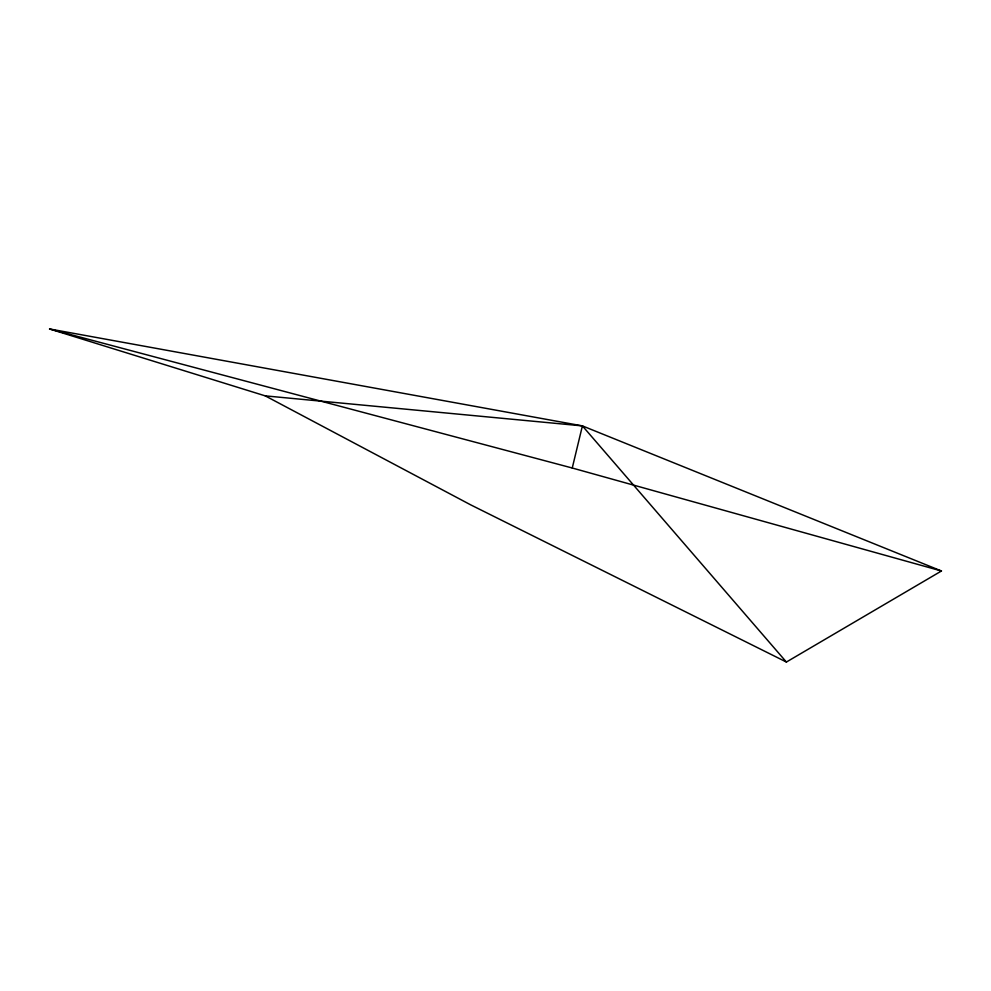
<?xml version="1.0" encoding="UTF-8"?>
<svg xmlns="http://www.w3.org/2000/svg" width="991" height="991" viewBox="0 0 991 991"><rect width="100%" height="100%" fill="white"/><g stroke="black" fill="none" stroke-linecap="round" stroke-linejoin="round"><path stroke-width="1.49" d="M941.45 570.989L572.253 468.012L582.398 425.895L49.55 328.962L265.241 395.867L470.787 504.902L786.396 662.038L941.45 570.989L582.398 425.895L265.241 395.867M49.55 328.962L572.253 468.012M582.398 425.895L786.396 662.038"/></g></svg>
